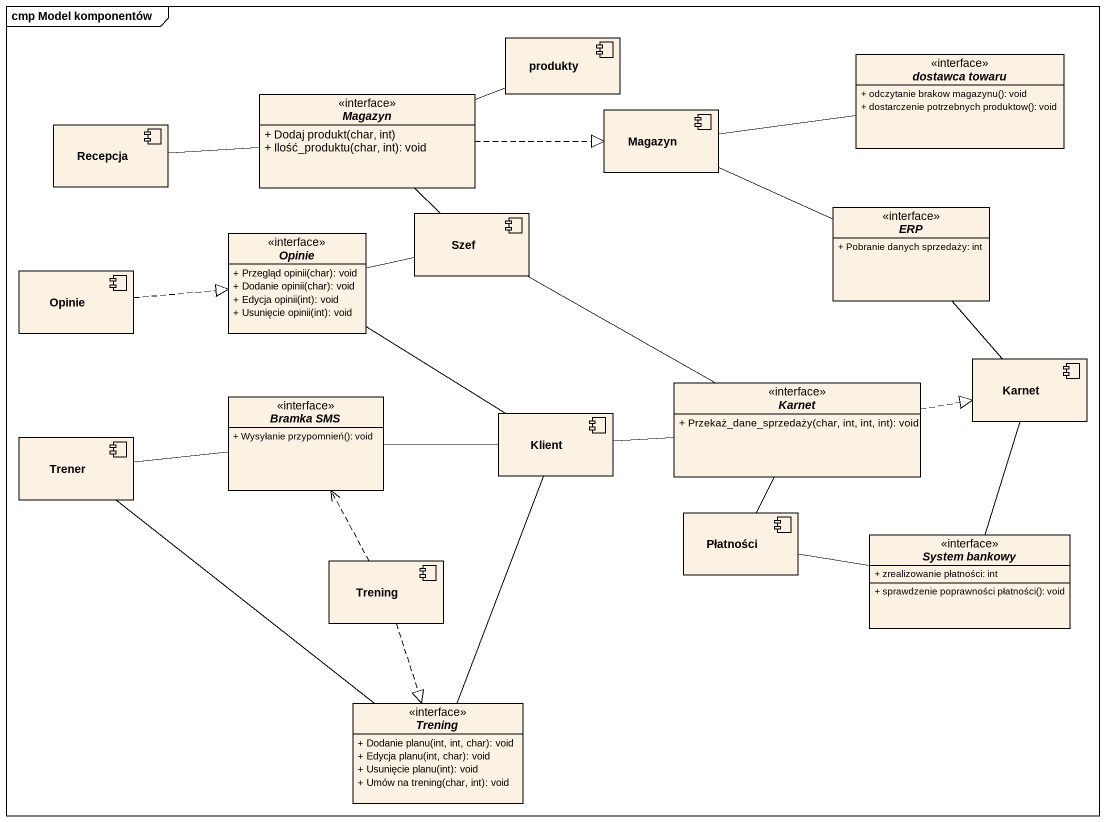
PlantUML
@startuml
mainframe cmp Model komponentów
allowmixing
hide circle
hide empty members
skinparam classAttributeIconSize 0
component produkty
interface "dostawca towaru" as dostawca_towaru {
  + odczytanie brakow magazynu(): void
  + dostarczenie potrzebnych produktow(): void
}
interface Magazyn {
  + Dodaj produkt(char, int)
  + Ilość_produktu(char, int): void
}
component Recepcja
component "Magazyn" as Magazyn_2
interface Opinie {
  + Przegląd opinii(char): void
  + Dodanie opinii(char): void
  + Edycja opinii(int): void
  + Usunięcie opinii(int): void
}
component Szef
interface ERP {
  + Pobranie danych sprzedaży: int
}
component "Opinie" as Opinie_2
interface Karnet {
  + Przekaż_dane_sprzedaży(char, int, int, int): void
}
component "Karnet" as Karnet_2
interface "Bramka SMS" as Bramka_SMS {
  + Wysyłanie przypomnień(): void
}
component Klient
component Trener
component Płatności
component Trening
interface "System bankowy" as System_bankowy {
  + zrealizowanie płatności: int
  + sprawdzenie poprawności płatności(): void
}
interface "Trening" as Trening_2 {
  + Dodanie planu(int, int, char): void
  + Edycja planu(int, char): void
  + Usunięcie planu(int): void
  + Umów na trening(char, int): void
}
produkty -left- Magazyn
Magazyn .right.|> Magazyn_2
Recepcja -right- Magazyn
Magazyn_2 -right- dostawca_towaru
Magazyn_2 -right- ERP
Szef -up- Magazyn
Szef -left- Opinie
Opinie_2 .right.|> Opinie
Karnet -left- Szef
Karnet .right.|> Karnet_2
Karnet -left- Klient
Karnet -- Płatności
Karnet_2 -up- ERP
Karnet_2 -- System_bankowy
Bramka_SMS -right- Klient
Bramka_SMS -left- Trener
Klient -up- Opinie
Płatności -right- System_bankowy
Trening .up.> Bramka_SMS
Trening ..|> Trening_2
Trening_2 -up- Klient
Trening_2 -up- Trener
@enduml
